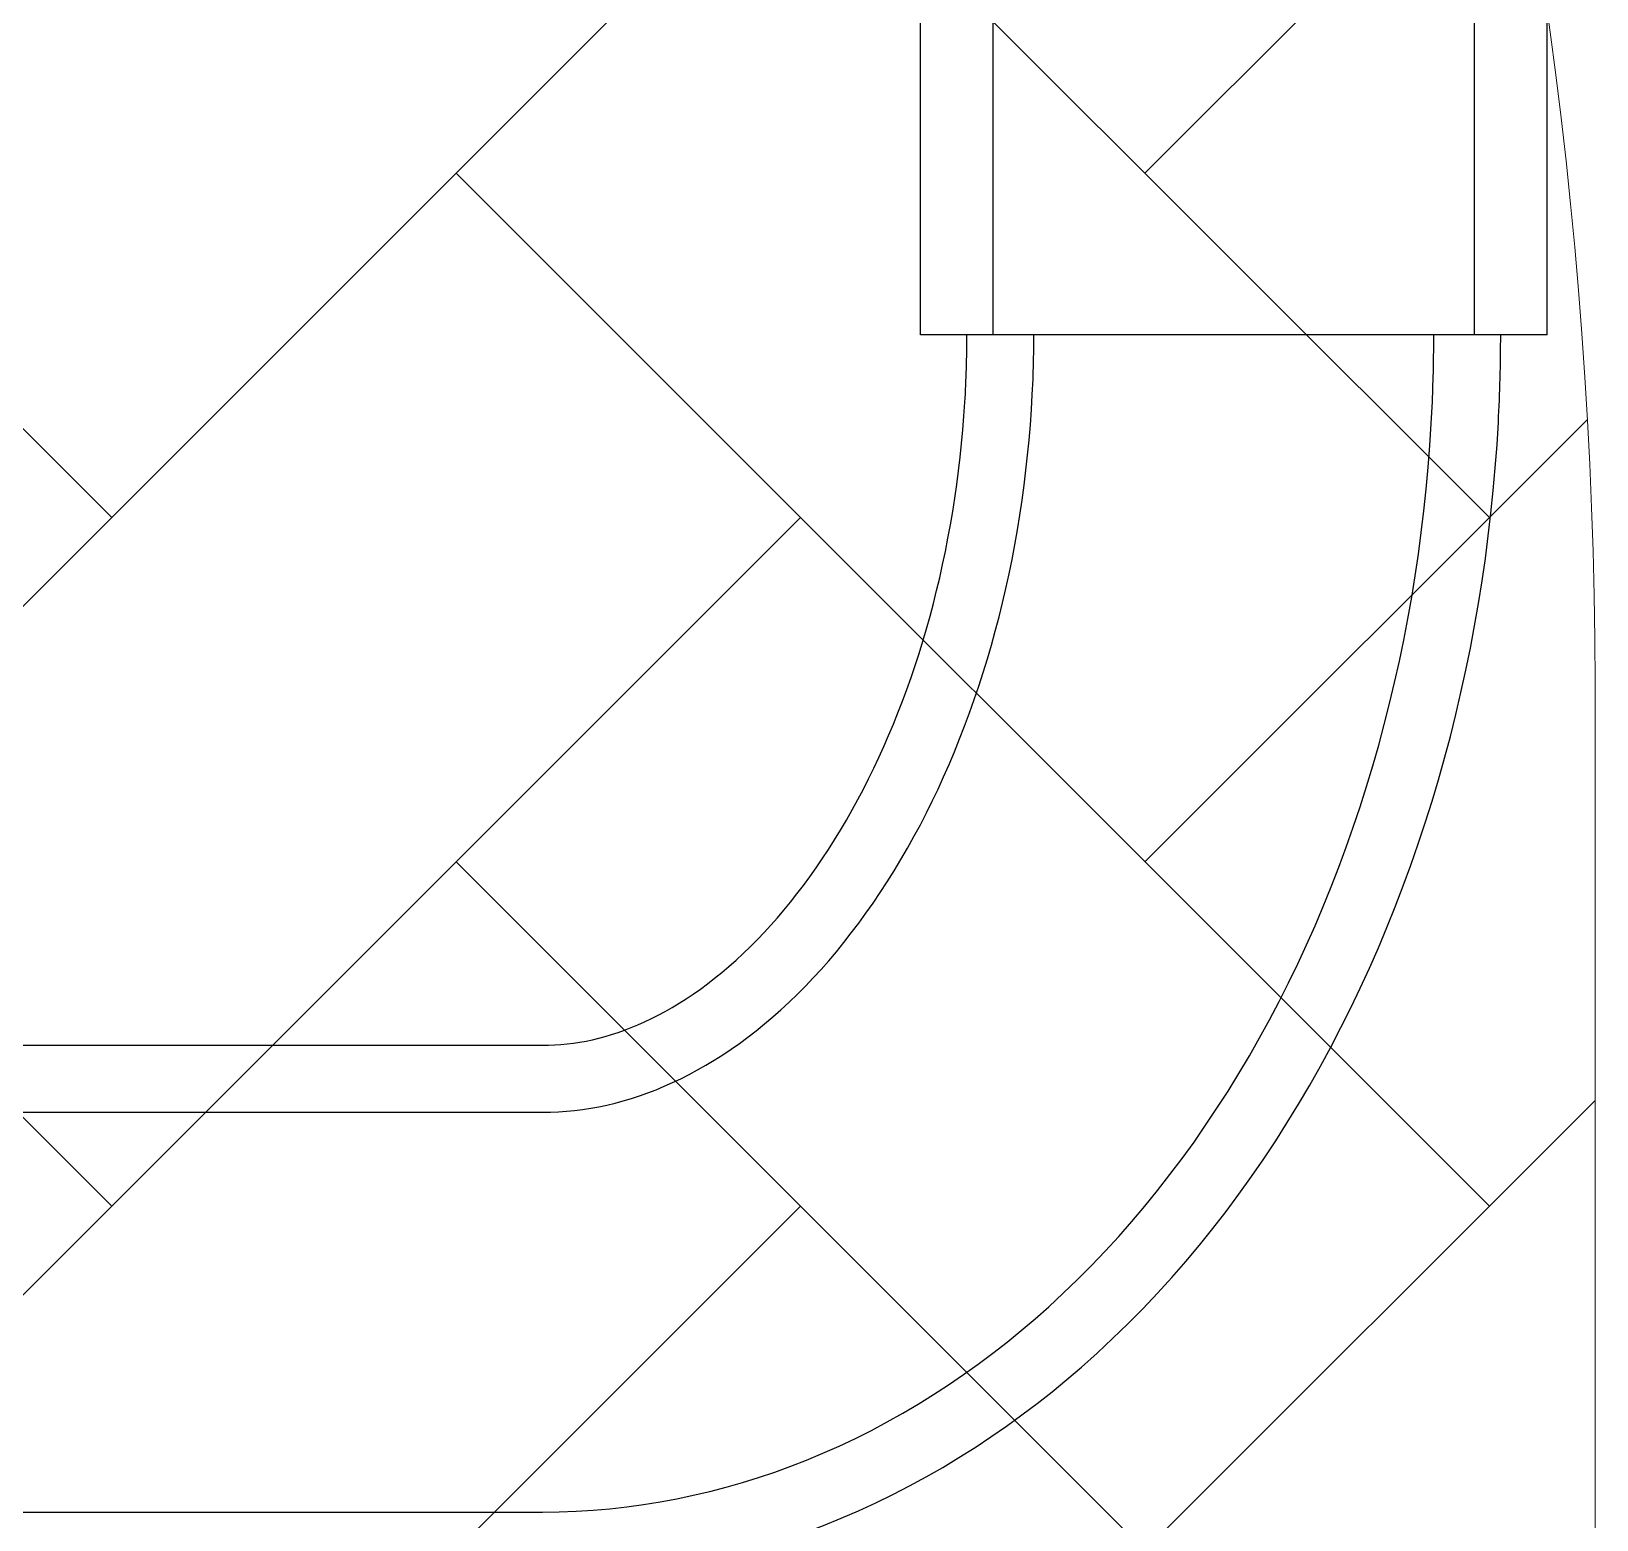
# Model space of a CAD drawing. Header units: millimetres. Extents: x -46397 to 283259, y -8690 to 23983.
# Drawn here: x -13690.9 to -13593, y 22508.9 to 22602 of the extents above; entities that cross this region are included whole.
import ezdxf

# ---------------------------------------------------------------- set-up
doc = ezdxf.new("R2010")
doc.units = ezdxf.units.MM
doc.linetypes.add('CENTER', pattern=[2, 1.25, -0.25, 0.25, -0.25])
doc.linetypes.add('PHANTOM', pattern=[63.5, 31.75, -6.35, 6.35, -6.35, 6.35, -6.35])
doc.layers.add('DUONGTAM', color=1, linetype='CENTER', lineweight=0)

# ---------------------------------------------------------------- blocks, each defined once
blk = doc.blocks.new('BO-3')
at = {"color": 251, "linetype": 'PHANTOM', "ltscale": 5, "extrusion": (0, 1, 0)}
for p, q in [((663.79, 4551.825), (663.79, 4598.867)), ((668.338, 4551.825), (668.338, 4598.867)), ((698.445, 4551.825), (698.445, 4598.867)), ((702.992, 4551.825), (702.992, 4598.867)), ((702.992, 4551.825), (663.79, 4551.825)), ((554.918, 4507.342), (640.128, 4507.342)), ((554.918, 4503.155), (640.128, 4503.155)), ((554.918, 4478.129), (640.128, 4478.129))]:
    blk.add_line(p, q, dxfattribs=at)
at = {"color": 251, "linetype": 'PHANTOM', "ltscale": 5}
for points, knots in [([(640.128, 4473.942), (646.136, 4473.942), (652.132, 4475.111), (663.612, 4479.595), (669.05, 4483.001), (679.166, 4491.838), (683.715, 4497.441), (691.183, 4509.896), (694.107, 4516.755), (698.286, 4531.171), (699.541, 4538.729), (700.043, 4548.177), (700.091, 4550.001), (700.091, 4551.825)], [3.327667, 3.327667, 3.327667, 3.327667, 3.597156, 3.597156, 3.881016, 3.881016, 4.195175, 4.195175, 4.509334, 4.509334, 4.823494, 4.823494, 4.898463, 4.898463, 4.898463, 4.898463]), ([(640.128, 4507.342), (642.186, 4507.342), (644.267, 4507.774), (648.782, 4509.848), (651.207, 4511.526), (655.814, 4516.26), (657.985, 4519.212), (661.685, 4526.105), (663.234, 4529.995), (665.534, 4538.429), (666.282, 4542.974), (666.648, 4549.002), (666.691, 4550.413), (666.691, 4551.825)], [3.327667, 3.327667, 3.327667, 3.327667, 3.641826, 3.641826, 3.955985, 3.955985, 4.249173, 4.249173, 4.530392, 4.530392, 4.812699, 4.812699, 4.898463, 4.898463, 4.898463, 4.898463]), ([(640.128, 4478.129), (645.766, 4478.129), (651.394, 4479.256), (662.172, 4483.598), (667.285, 4486.893), (676.693, 4495.394), (680.904, 4500.727), (687.825, 4512.632), (690.538, 4519.208), (694.379, 4533.05), (695.506, 4540.316), (695.875, 4549.033), (695.905, 4550.429), (695.905, 4551.825)], [3.327667, 3.327667, 3.327667, 3.327667, 3.605134, 3.605134, 3.896186, 3.896186, 4.210345, 4.210345, 4.524504, 4.524504, 4.838663, 4.838663, 4.898463, 4.898463, 4.898463, 4.898463]), ([(640.128, 4503.155), (642.806, 4503.155), (645.501, 4503.733), (651.044, 4506.28), (653.886, 4508.275), (659.203, 4513.738), (661.673, 4517.15), (665.807, 4525.017), (667.492, 4529.425), (669.907, 4538.889), (670.634, 4543.941), (670.861, 4549.971), (670.878, 4550.898), (670.878, 4551.825)], [3.327667, 3.327667, 3.327667, 3.327667, 3.641826, 3.641826, 3.955985, 3.955985, 4.259416, 4.259416, 4.552218, 4.552218, 4.845318, 4.845318, 4.898463, 4.898463, 4.898463, 4.898463])]:
    blk.add_open_spline(points, degree=3, knots=knots, dxfattribs=at)

msp = doc.modelspace()

# ---------------------------------------------------------------- hatches: boundary and pattern name
h = msp.add_hatch()
h.set_pattern_fill('AR-HBONE', color=1, scale=0.3)
h.set_pattern_definition([(45, (0, 17679.127), (0, 43.10523), [91.44, -30.48]), (135, (21.553, 17700.68), (4e-15, 43.10523), [91.44, -30.48])])
edge = h.paths.add_edge_path()
edge.add_arc((-13902.919, 22560.306), 309.867, 359.66665, 423.11697)
edge.add_arc((-14299.057, 21778.84), 1186.003, 63.1183, 116.88159)
edge.add_arc((-14695.193, 22560.304), 309.869, 116.88283, 180.33314)
edge.add_line((-15005.057, 22558.503), (-15005.057, 20959.155))
edge.add_arc((-14695.195, 20957.352), 309.867, 179.66663, 243.11695)
edge.add_arc((-14299.057, 21738.817), 1186.003, 243.118292, 296.881582)
edge.add_arc((-13902.921, 20957.353), 309.869, 296.88281, 360.33312)
edge.add_line((-13593.057, 20959.155), (-13593.057, 22558.503))
edge = h.paths.add_edge_path(flags=16)
edge.add_arc((-14695.195, 20957.352), 209.867, 179.59492, 243.11695, ccw=False)
edge.add_line((-14905.057, 20958.836), (-14905.057, 22558.822))
edge.add_arc((-14695.195, 22560.306), 209.867, 116.88305, 180.40508, ccw=False)
edge.add_arc((-14299.057, 21778.843), 1086, 63.118359, 116.881649, ccw=False)
edge.add_arc((-13902.919, 22560.306), 209.867, -0.40506, 63.11697, ccw=False)
edge.add_line((-13693.057, 22558.822), (-13693.057, 20958.836))
edge.add_arc((-13902.919, 20957.352), 209.867, -63.11697, 0.40506, ccw=False)
edge.add_arc((-14299.057, 21738.815), 1086, 243.118351, 296.881641, ccw=False)

# ---------------------------------------------------------------- linework, layer by layer
at = {"layer": 'DUONGTAM', "color": 5, "lineweight": 0, "ltscale": 100, "elevation": -1.499}
msp.add_lwpolyline([(-15005.057, 22508.829), (-15005.057, 21008.829), (-15005.057, 20959.155, 0.284151), (-14835.308, 20680.972, 0.238987), (-13762.808, 20680.971, 0.284152), (-13593.057, 20959.155), (-13593.057, 21008.829), (-13593.057, 22508.829), (-13593.057, 22558.503, 0.284152), (-13762.806, 22836.686, 0.238987), (-14835.306, 22836.687, 0.284151), (-15005.057, 22558.503)], format="xyb", close=True, dxfattribs=at)

# ---------------------------------------------------------------- block references
msp.add_blockref('BO-3', (-14299.057, 18031.215, -1.499))

doc.saveas('drawing.dxf')
